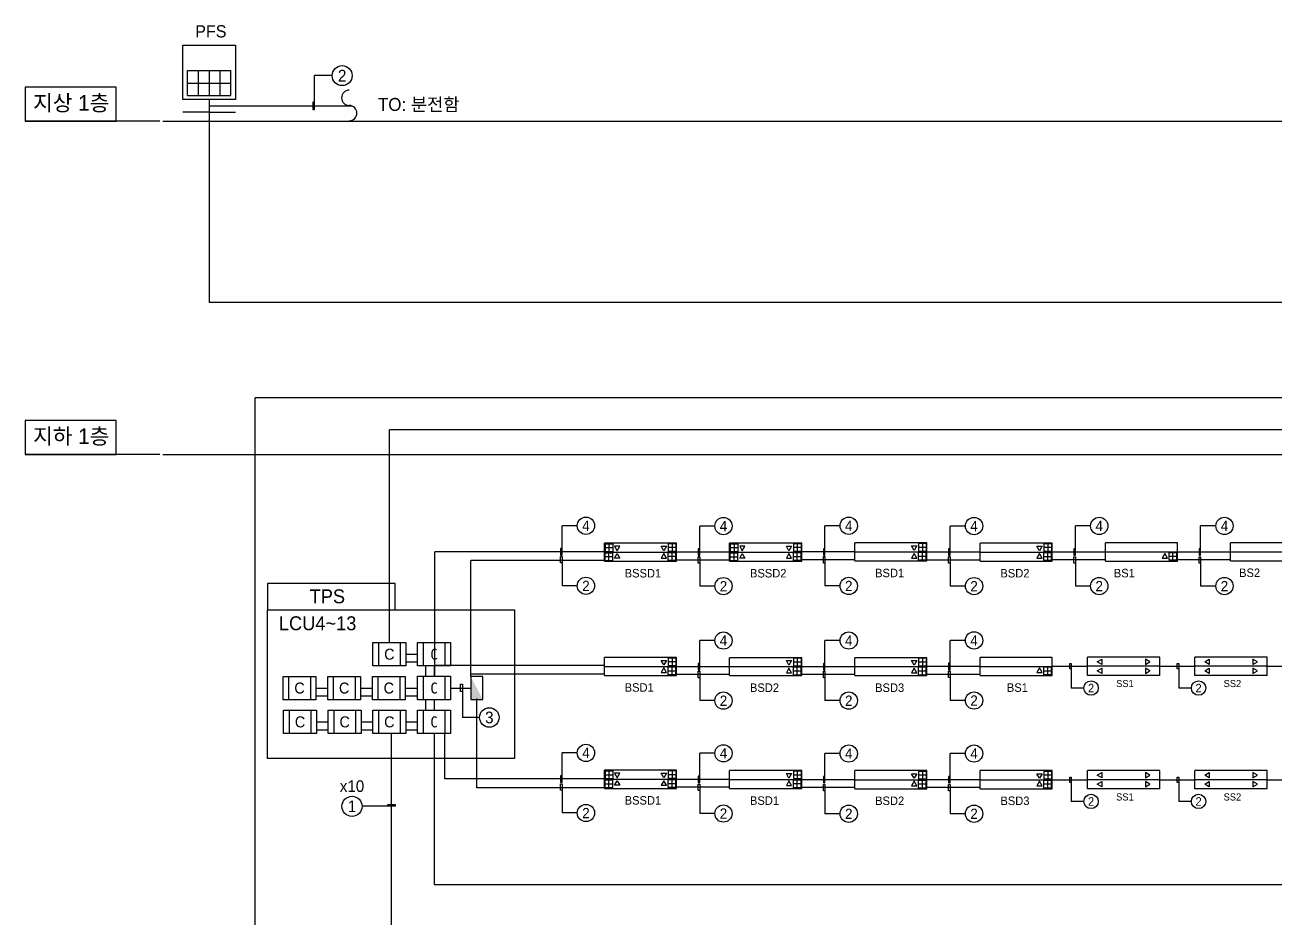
# Model space of a CAD drawing. Header units: millimetres. Extents: x 30232679 to 30326002, y -948068 to -920528.
# Drawn here: x 30232679 to 30244502, y -928978 to -920528 of the extents above; entities that cross this region are included whole.
import ezdxf
from ezdxf.enums import TextEntityAlignment as Align

# ---------------------------------------------------------------- set-up
doc = ezdxf.new("R2010")
doc.units = ezdxf.units.MM
doc.header["$LTSCALE"] = 600
doc.header["$MEASUREMENT"] = 0
doc.linetypes.add('DASHED', pattern=[0.75, 0.5, -0.25])
doc.layers.get('0').update_dxf_attribs({"linetype": 'CONTINUOUS'})
for name, color, linetype in [('E-SYM', 2, 'CONTINUOUS'), ('Parking-D', 1, 'CONTINUOUS'), ('Parking-T', 7, 'CONTINUOUS'), ('ROOM', 7, 'CONTINUOUS'), ('유도관제-TEXT', 7, 'CONTINUOUS'), ('유도관제-ZONE', 2, 'DASHED'), ('유도관제-구역제어장치', 2, 'CONTINUOUS'), ('유도관제-블럭유도등', 2, 'CONTINUOUS'), ('유도관제-통신', 6, 'CONTINUOUS'), ('유도등', 40, 'CONTINUOUS'), ('주차유도-T', 7, 'CONTINUOUS')]:
    doc.layers.add(name, color=color, linetype=linetype)
doc.styles.add('GHS', font='DotumChe.ttf')
doc.styles.add('돋움', font='Dotum.ttf')

# ---------------------------------------------------------------- blocks, each defined once
blk = doc.blocks.new('150-19')
at = {"layer": 'E-SYM'}
blk.add_lwpolyline([(-375, -225), (375, -225), (375, 165), (-375, 165)], close=True, dxfattribs=at)
blk.add_solid([(-375, -225), (375, -225), (375, 165), (375, -225)], dxfattribs=at)
blk = doc.blocks.new('구역제어장치')
at = {"layer": '유도관제-구역제어장치'}
for p, q in [((-297, 423), (297, 423)), ((-297, 0), (-297, 423)), ((-198, 423), (-198, 0)), ((198, 423), (198, 0)), ((297, 423), (297, 0)), ((297, 0), (-297, 0))]:
    blk.add_line(p, q, dxfattribs=at)
at = {"layer": '유도관제-구역제어장치', "style": 'GHS'}
blk.add_text('C', height=200, dxfattribs=at).set_placement((0, 211), align=Align.MIDDLE_CENTER)
blk = doc.blocks.new('A$C30E346DD')
at = {"layer": '유도등', "ltscale": 0.1}
for p, q in [((197, 701), (197, 1760)), ((197, 1760), (197, 1760)), ((197, 1760), (2042, 1760)), ((197, 1760), (1120, 1760)), ((658, 1760), (658, 701)), ((1120, 1760), (1120, 701)), ((1581, 1760), (1581, 701)), ((2042, 701), (2042, 1760)), ((197, 1230), (2042, 1230)), ((197, 701), (2042, 701)), ((1123, 0), (0, 0)), ((1123, 528), (1123, 0)), ((1123, 0), (2245, 0))]:
    blk.add_line(p, q, dxfattribs=at)
blk.add_lwpolyline([(0, 2839), (2245, 2839), (2245, 528), (0, 528)], close=True, dxfattribs=at)

msp = doc.modelspace()

# ---------------------------------------------------------------- linework, layer by layer
for p, q in [((30234418, -921292), (30235766, -921292)), ((30236893, -926686), (30236893, -925591)), ((30238154, -925591), (30236893, -925591)), ((30239338, -925585), (30238836, -925585)), ((30240521, -925582), (30240020, -925582)), ((30241705, -925585), (30241203, -925585)), ((30242889, -925584), (30242387, -925584)), ((30244072, -925584), (30243571, -925584)), ((30238154, -926665), (30236893, -926665)), ((30239338, -926667), (30238836, -926667)), ((30240521, -926667), (30240020, -926667)), ((30241705, -926666), (30241203, -926666)), ((30236699, -926795), (30236892, -926795)), ((30236949, -927738), (30236949, -926894)), ((30238154, -927738), (30236949, -927738)), ((30239338, -927733), (30238836, -927733)), ((30240521, -927735), (30240020, -927735)), ((30241705, -927735), (30241203, -927735))]:
    msp.add_line(p, q)
at = {"color": 8}
for p, q in [((30233981, -921436), (30268155, -921436)), ((30233981, -924587), (30268155, -924587))]:
    msp.add_line(p, q, dxfattribs=at)
at = {"color": 6}
for p, q in [((30236277, -926475), (30236389, -926475)), ((30236389, -926552), (30236277, -926552)), ((30236466, -926685), (30236466, -926585)), ((30236544, -926585), (30236544, -926685)), ((30235428, -926795), (30235541, -926795)), ((30235850, -926795), (30235963, -926795)), ((30236272, -926795), (30236385, -926795)), ((30235541, -926873), (30235428, -926873)), ((30235963, -926873), (30235850, -926873)), ((30236385, -926873), (30236272, -926873)), ((30236466, -927005), (30236466, -926905)), ((30236544, -926905), (30236544, -927005)), ((30235433, -927115), (30235545, -927115)), ((30235855, -927115), (30235967, -927115)), ((30236277, -927115), (30236389, -927115)), ((30235545, -927193), (30235433, -927193)), ((30235967, -927193), (30235855, -927193)), ((30236389, -927193), (30236277, -927193))]:
    msp.add_line(p, q, dxfattribs=at)
msp.add_lwpolyline([(30242387, -926589), (30242721, -926589)])
at = {"elevation": 0}
for points in [[(30243403, -926589), (30243736, -926589)], [(30244418, -926589), (30244752, -926589)], [(30242387, -927662), (30242721, -927662)], [(30243403, -927662), (30243736, -927662)], [(30244418, -927662), (30244752, -927662)]]:
    msp.add_lwpolyline(points, dxfattribs=at)
for centre, start, end in [((30235743, -921216), 90, 270), ((30235743, -921361), 270, 90)]:
    msp.add_arc(centre, 72.4, start, end)
at = {"layer": 'Parking-D'}
for p in [(30235415, -921257), (30235581, -921007)]:
    msp.add_line(p, (30235415, -921007), dxfattribs=at)
msp.add_lwpolyline([(30235415, -921328), (30235415, -921257), (30235398, -921257), (30235398, -921328)], close=True, dxfattribs=at)
msp.add_circle((30235676, -921007), 94.6, dxfattribs=at)
at = {"layer": 'Parking-T'}
for p, q in [((30233539, -921117), (30232679, -921117)), ((30232679, -921117), (30232679, -921436)), ((30233539, -921436), (30233539, -921117)), ((30233953, -921436), (30232679, -921436)), ((30232679, -921436), (30233539, -921436)), ((30233539, -924267), (30232679, -924267)), ((30232679, -924267), (30232679, -924587)), ((30233539, -924587), (30233539, -924267)), ((30233953, -924587), (30232679, -924587)), ((30232679, -924587), (30233539, -924587))]:
    msp.add_line(p, q, dxfattribs=at)
at = {"layer": 'ROOM', "color": 3}
for points in [[(30238836, -925508), (30239338, -925508)], [(30240020, -925506), (30240521, -925506)], [(30241203, -925508), (30241705, -925508)], [(30242387, -925507), (30242889, -925507)], [(30243571, -925507), (30244072, -925507)], [(30238836, -926590), (30239338, -926590)], [(30240020, -926590), (30240521, -926590)], [(30241203, -926589), (30241705, -926589)], [(30238836, -927657), (30239338, -927657)], [(30240020, -927659), (30240521, -927659)], [(30241203, -927659), (30241705, -927659)]]:
    msp.add_lwpolyline(points, dxfattribs=at)
at = {"layer": '유도관제-TEXT', "color": 1}
for p, q in [((30237755, -925477), (30237755, -925261)), ((30237899, -925261), (30237755, -925261)), ((30239055, -925480), (30239055, -925264)), ((30239199, -925264), (30239055, -925264)), ((30240239, -925478), (30240239, -925261)), ((30240382, -925261), (30240239, -925261)), ((30241422, -925480), (30241422, -925264)), ((30241566, -925264), (30241422, -925264)), ((30242606, -925479), (30242606, -925263)), ((30242749, -925263), (30242606, -925263)), ((30243789, -925479), (30243789, -925263)), ((30243933, -925263), (30243789, -925263)), ((30237755, -925613), (30237755, -925829)), ((30239055, -925616), (30239055, -925832)), ((30240239, -925614), (30240239, -925830)), ((30241422, -925616), (30241422, -925832)), ((30242606, -925615), (30242606, -925831)), ((30243789, -925615), (30243789, -925831)), ((30237899, -925829), (30237755, -925829)), ((30239199, -925832), (30239055, -925832)), ((30240382, -925830), (30240239, -925830)), ((30241566, -925832), (30241422, -925832)), ((30242749, -925831), (30242606, -925831)), ((30243933, -925831), (30243789, -925831)), ((30239055, -926562), (30239055, -926346)), ((30239199, -926346), (30239055, -926346)), ((30240239, -926562), (30240239, -926346)), ((30240382, -926346), (30240239, -926346)), ((30241422, -926561), (30241422, -926345)), ((30241566, -926345), (30241422, -926345)), ((30242566, -926615), (30242566, -926795)), ((30243582, -926615), (30243582, -926795)), ((30239055, -926698), (30239055, -926914)), ((30240239, -926698), (30240239, -926914)), ((30241422, -926697), (30241422, -926913)), ((30242686, -926795), (30242566, -926795)), ((30243701, -926795), (30243582, -926795)), ((30236812, -926829), (30236812, -927073)), ((30239199, -926914), (30239055, -926914)), ((30240382, -926914), (30240239, -926914)), ((30241566, -926913), (30241422, -926913)), ((30236974, -927073), (30236812, -927073)), ((30237755, -927624), (30237755, -927408)), ((30237899, -927408), (30237755, -927408)), ((30239055, -927628), (30239055, -927412)), ((30239199, -927412), (30239055, -927412)), ((30240239, -927630), (30240239, -927414)), ((30240382, -927414), (30240239, -927414)), ((30241422, -927630), (30241422, -927414)), ((30241566, -927414), (30241422, -927414)), ((30242566, -927687), (30242566, -927867)), ((30243582, -927687), (30243582, -927867)), ((30237755, -927760), (30237755, -927976)), ((30239055, -927765), (30239055, -927981)), ((30240239, -927767), (30240239, -927983)), ((30241422, -927767), (30241422, -927983)), ((30242686, -927867), (30242566, -927867)), ((30243701, -927867), (30243582, -927867)), ((30236108, -927913), (30235865, -927913)), ((30237899, -927976), (30237755, -927976)), ((30239199, -927981), (30239055, -927981)), ((30240382, -927983), (30240239, -927983)), ((30241566, -927983), (30241422, -927983))]:
    msp.add_line(p, q, dxfattribs=at)
for points in [[(30237755, -925538), (30237755, -925477), (30237740, -925477), (30237740, -925538)], [(30239055, -925541), (30239055, -925480), (30239040, -925480), (30239040, -925541)], [(30240239, -925539), (30240239, -925478), (30240224, -925478), (30240224, -925539)], [(30241422, -925541), (30241422, -925480), (30241407, -925480), (30241407, -925541)], [(30242606, -925540), (30242606, -925479), (30242591, -925479), (30242591, -925540)], [(30243789, -925540), (30243789, -925479), (30243775, -925479), (30243775, -925540)], [(30237755, -925552), (30237755, -925613), (30237740, -925613), (30237740, -925552)], [(30239055, -925555), (30239055, -925616), (30239040, -925616), (30239040, -925555)], [(30240239, -925553), (30240239, -925614), (30240224, -925614), (30240224, -925553)], [(30241422, -925555), (30241422, -925616), (30241407, -925616), (30241407, -925555)], [(30242606, -925554), (30242606, -925615), (30242591, -925615), (30242591, -925554)], [(30243789, -925554), (30243789, -925615), (30243775, -925615), (30243775, -925554)], [(30239055, -926623), (30239055, -926562), (30239040, -926562), (30239040, -926623)], [(30240239, -926623), (30240239, -926562), (30240224, -926562), (30240224, -926623)], [(30241422, -926622), (30241422, -926561), (30241407, -926561), (30241407, -926622)], [(30242566, -926564), (30242566, -926615), (30242554, -926615), (30242554, -926564)], [(30239055, -926637), (30239055, -926698), (30239040, -926698), (30239040, -926637)], [(30240239, -926637), (30240239, -926698), (30240224, -926698), (30240224, -926637)], [(30241422, -926636), (30241422, -926697), (30241407, -926697), (30241407, -926636)], [(30236812, -926760), (30236812, -926829), (30236795, -926829), (30236795, -926760)], [(30237755, -927685), (30237755, -927624), (30237740, -927624), (30237740, -927685)], [(30239055, -927689), (30239055, -927628), (30239040, -927628), (30239040, -927689)], [(30240239, -927692), (30240239, -927630), (30240224, -927630), (30240224, -927692)], [(30241422, -927692), (30241422, -927630), (30241407, -927630), (30241407, -927692)], [(30237755, -927699), (30237755, -927760), (30237740, -927760), (30237740, -927699)], [(30239055, -927704), (30239055, -927765), (30239040, -927765), (30239040, -927704)], [(30240239, -927706), (30240239, -927767), (30240224, -927767), (30240224, -927706)], [(30241422, -927706), (30241422, -927767), (30241407, -927767), (30241407, -927706)], [(30236178, -927913), (30236108, -927913), (30236108, -927896), (30236178, -927896)]]:
    msp.add_lwpolyline(points, close=True, dxfattribs=at)
at = {"layer": '유도관제-TEXT', "color": 1, "elevation": 0}
for points in [[(30243582, -926564), (30243582, -926615), (30243569, -926615), (30243569, -926564)], [(30242566, -927636), (30242566, -927687), (30242554, -927687), (30242554, -927636)], [(30243582, -927636), (30243582, -927687), (30243569, -927687), (30243569, -927636)]]:
    msp.add_lwpolyline(points, close=True, dxfattribs=at)
at = {"layer": '유도관제-TEXT', "color": 1}
for centre, radius in [((30237980, -925261), 81.7), ((30239280, -925264), 81.7), ((30240464, -925261), 81.7), ((30241648, -925264), 81.7), ((30242831, -925263), 81.7), ((30244015, -925263), 81.7), ((30237980, -925829), 81.7), ((30239280, -925832), 81.7), ((30240464, -925830), 81.7), ((30241648, -925832), 81.7), ((30242831, -925831), 81.7), ((30244015, -925831), 81.7), ((30239280, -926346), 81.7), ((30240464, -926346), 81.7), ((30241648, -926345), 81.7), ((30242754, -926795), 68.1), ((30243770, -926795), 68.1), ((30239280, -926914), 81.7), ((30240464, -926914), 81.7), ((30241648, -926913), 81.7), ((30237067, -927073), 92.2), ((30237980, -927408), 81.7), ((30239280, -927412), 81.7), ((30240464, -927414), 81.7), ((30241648, -927414), 81.7), ((30235769, -927913), 95.4), ((30242754, -927867), 68.1), ((30243770, -927867), 68.1), ((30237980, -927976), 81.7), ((30239280, -927981), 81.7), ((30240464, -927983), 81.7), ((30241648, -927983), 81.7)]:
    msp.add_circle(centre, radius, dxfattribs=at)
at = {"layer": '유도관제-ZONE', "color": 3, "linetype": 'ByBlock'}
for p, q in [((30234971, -926055), (30237306, -926055)), ((30234971, -927460), (30234971, -926055)), ((30237306, -926055), (30237306, -927460)), ((30237306, -927460), (30234971, -927460))]:
    msp.add_line(p, q, dxfattribs=at)
msp.add_lwpolyline([(30234971, -926055), (30236178, -926055), (30236178, -925808), (30234971, -925808)], close=True, dxfattribs=at)
at = {"layer": '유도관제-구역제어장치'}
for p, q in [((30235967, -926364), (30236277, -926364)), ((30235967, -926585), (30235967, -926364)), ((30236019, -926364), (30236019, -926585)), ((30236225, -926364), (30236225, -926585)), ((30236277, -926364), (30236277, -926585)), ((30235119, -926685), (30235428, -926685)), ((30235119, -926905), (30235119, -926685)), ((30235170, -926685), (30235170, -926905)), ((30235377, -926685), (30235377, -926905)), ((30235428, -926685), (30235428, -926905)), ((30235541, -926685), (30235850, -926685)), ((30235541, -926905), (30235541, -926685)), ((30235592, -926685), (30235592, -926905)), ((30235799, -926685), (30235799, -926905)), ((30235850, -926685), (30235850, -926905)), ((30235963, -926685), (30236272, -926685)), ((30235963, -926905), (30235963, -926685)), ((30236277, -926585), (30235967, -926585)), ((30236014, -926685), (30236014, -926905)), ((30236221, -926685), (30236221, -926905)), ((30236272, -926685), (30236272, -926905)), ((30235428, -926905), (30235119, -926905)), ((30235850, -926905), (30235541, -926905)), ((30236272, -926905), (30235963, -926905)), ((30235123, -927005), (30235433, -927005)), ((30235123, -927225), (30235123, -927005)), ((30235175, -927005), (30235175, -927225)), ((30235381, -927005), (30235381, -927225)), ((30235433, -927005), (30235433, -927225)), ((30235545, -927005), (30235855, -927005)), ((30235545, -927225), (30235545, -927005)), ((30235597, -927005), (30235597, -927225)), ((30235803, -927005), (30235803, -927225)), ((30235855, -927005), (30235855, -927225)), ((30235967, -927005), (30236277, -927005)), ((30235967, -927225), (30235967, -927005)), ((30236019, -927005), (30236019, -927225)), ((30236225, -927005), (30236225, -927225)), ((30236277, -927005), (30236277, -927225)), ((30235433, -927225), (30235123, -927225)), ((30235855, -927225), (30235545, -927225)), ((30236277, -927225), (30235967, -927225))]:
    msp.add_line(p, q, dxfattribs=at)
at = {"layer": '유도관제-블럭유도등', "color": 4}
for p, q in [((30238836, -925425), (30238154, -925425)), ((30238154, -925510), (30238154, -925425)), ((30238154, -925596), (30238154, -925510)), ((30238154, -925510), (30238836, -925510)), ((30238161, -925431), (30238161, -925504)), ((30238161, -925431), (30238233, -925431)), ((30238161, -925468), (30238233, -925468)), ((30238161, -925504), (30238233, -925504)), ((30238197, -925431), (30238197, -925504)), ((30238233, -925431), (30238233, -925504)), ((30238250, -925453), (30238275, -925497)), ((30238300, -925453), (30238250, -925453)), ((30238275, -925497), (30238300, -925453)), ((30238691, -925453), (30238741, -925453)), ((30238716, -925497), (30238691, -925453)), ((30238741, -925453), (30238716, -925497)), ((30238830, -925431), (30238757, -925431)), ((30238757, -925431), (30238757, -925504)), ((30238830, -925468), (30238757, -925468)), ((30238830, -925504), (30238757, -925504)), ((30238794, -925431), (30238794, -925504)), ((30238830, -925431), (30238830, -925504)), ((30238836, -925510), (30238836, -925425)), ((30238836, -925596), (30238836, -925510)), ((30240020, -925426), (30239338, -925426)), ((30239338, -925511), (30239338, -925426)), ((30239338, -925596), (30239338, -925511)), ((30239338, -925511), (30240020, -925511)), ((30239344, -925432), (30239344, -925505)), ((30239344, -925432), (30239417, -925432)), ((30239344, -925468), (30239417, -925468)), ((30239344, -925505), (30239417, -925505)), ((30239380, -925432), (30239380, -925505)), ((30239417, -925432), (30239417, -925505)), ((30239433, -925454), (30239458, -925497)), ((30239483, -925454), (30239433, -925454)), ((30239458, -925497), (30239483, -925454)), ((30239875, -925454), (30239924, -925454)), ((30239899, -925497), (30239875, -925454)), ((30239924, -925454), (30239899, -925497)), ((30240014, -925432), (30239941, -925432)), ((30239941, -925432), (30239941, -925505)), ((30240014, -925468), (30239941, -925468)), ((30240014, -925505), (30239941, -925505)), ((30239977, -925432), (30239977, -925505)), ((30240014, -925432), (30240014, -925505)), ((30240020, -925511), (30240020, -925426)), ((30240020, -925596), (30240020, -925511)), ((30241203, -925424), (30240521, -925424)), ((30240521, -925509), (30240521, -925424)), ((30240521, -925594), (30240521, -925509)), ((30240521, -925509), (30241203, -925509)), ((30241058, -925452), (30241108, -925452)), ((30241083, -925495), (30241058, -925452)), ((30241108, -925452), (30241083, -925495)), ((30241197, -925430), (30241124, -925430)), ((30241124, -925430), (30241124, -925503)), ((30241197, -925466), (30241124, -925466)), ((30241197, -925503), (30241124, -925503)), ((30241161, -925430), (30241161, -925503)), ((30241197, -925430), (30241197, -925503)), ((30241203, -925509), (30241203, -925424)), ((30241203, -925594), (30241203, -925509)), ((30242387, -925426), (30241705, -925426)), ((30241705, -925511), (30241705, -925426)), ((30241705, -925596), (30241705, -925511)), ((30241705, -925511), (30242387, -925511)), ((30242242, -925454), (30242292, -925454)), ((30242267, -925497), (30242242, -925454)), ((30242292, -925454), (30242267, -925497)), ((30242381, -925432), (30242308, -925432)), ((30242308, -925432), (30242308, -925505)), ((30242381, -925468), (30242308, -925468)), ((30242381, -925505), (30242308, -925505)), ((30242344, -925432), (30242344, -925505)), ((30242381, -925432), (30242381, -925505)), ((30242387, -925511), (30242387, -925426)), ((30242387, -925596), (30242387, -925511)), ((30243571, -925424), (30242889, -925424)), ((30242889, -925509), (30242889, -925424)), ((30242889, -925595), (30242889, -925509)), ((30242889, -925509), (30243571, -925509)), ((30243571, -925509), (30243571, -925424)), ((30243571, -925595), (30243571, -925509)), ((30244754, -925422), (30244072, -925422)), ((30244072, -925507), (30244072, -925422)), ((30244072, -925592), (30244072, -925507)), ((30244072, -925507), (30244754, -925507)), ((30238154, -925596), (30238836, -925596)), ((30238161, -925589), (30238161, -925517)), ((30238161, -925517), (30238233, -925517)), ((30238161, -925553), (30238233, -925553)), ((30238161, -925589), (30238233, -925589)), ((30238197, -925589), (30238197, -925517)), ((30238233, -925589), (30238233, -925517)), ((30238250, -925567), (30238275, -925524)), ((30238300, -925567), (30238250, -925567)), ((30238275, -925524), (30238300, -925567)), ((30238716, -925524), (30238691, -925567)), ((30238691, -925567), (30238741, -925567)), ((30238741, -925567), (30238716, -925524)), ((30238830, -925517), (30238757, -925517)), ((30238757, -925589), (30238757, -925517)), ((30238830, -925553), (30238757, -925553)), ((30238830, -925589), (30238757, -925589)), ((30238794, -925589), (30238794, -925517)), ((30238830, -925589), (30238830, -925517)), ((30239338, -925596), (30240020, -925596)), ((30239344, -925590), (30239344, -925517)), ((30239344, -925517), (30239417, -925517)), ((30239344, -925554), (30239417, -925554)), ((30239344, -925590), (30239417, -925590)), ((30239380, -925590), (30239380, -925517)), ((30239417, -925590), (30239417, -925517)), ((30239433, -925568), (30239458, -925525)), ((30239483, -925568), (30239433, -925568)), ((30239458, -925525), (30239483, -925568)), ((30239899, -925525), (30239875, -925568)), ((30239875, -925568), (30239924, -925568)), ((30239924, -925568), (30239899, -925525)), ((30240014, -925517), (30239941, -925517)), ((30239941, -925590), (30239941, -925517)), ((30240014, -925554), (30239941, -925554)), ((30240014, -925590), (30239941, -925590)), ((30239977, -925590), (30239977, -925517)), ((30240014, -925590), (30240014, -925517)), ((30240521, -925594), (30241203, -925594)), ((30241083, -925523), (30241058, -925566)), ((30241058, -925566), (30241108, -925566)), ((30241108, -925566), (30241083, -925523)), ((30241197, -925515), (30241124, -925515)), ((30241124, -925588), (30241124, -925515)), ((30241197, -925551), (30241124, -925551)), ((30241197, -925588), (30241124, -925588)), ((30241161, -925588), (30241161, -925515)), ((30241197, -925588), (30241197, -925515)), ((30241705, -925596), (30242387, -925596)), ((30242267, -925525), (30242242, -925568)), ((30242242, -925568), (30242292, -925568)), ((30242292, -925568), (30242267, -925525)), ((30242381, -925517), (30242308, -925517)), ((30242308, -925590), (30242308, -925517)), ((30242381, -925554), (30242308, -925554)), ((30242381, -925590), (30242308, -925590)), ((30242344, -925590), (30242344, -925517)), ((30242381, -925590), (30242381, -925517)), ((30242889, -925595), (30243571, -925595)), ((30243450, -925523), (30243425, -925566)), ((30243425, -925566), (30243475, -925566)), ((30243475, -925566), (30243450, -925523)), ((30243564, -925516), (30243492, -925516)), ((30243492, -925588), (30243492, -925516)), ((30243564, -925552), (30243492, -925552)), ((30243564, -925588), (30243492, -925588)), ((30243528, -925588), (30243528, -925516)), ((30243564, -925588), (30243564, -925516)), ((30244072, -925592), (30244754, -925592)), ((30238836, -926506), (30238154, -926506)), ((30238154, -926591), (30238154, -926506)), ((30238691, -926534), (30238741, -926534)), ((30238716, -926577), (30238691, -926534)), ((30238741, -926534), (30238716, -926577)), ((30238830, -926512), (30238757, -926512)), ((30238757, -926512), (30238757, -926585)), ((30238830, -926548), (30238757, -926548)), ((30238794, -926512), (30238794, -926585)), ((30238830, -926512), (30238830, -926585)), ((30238836, -926591), (30238836, -926506)), ((30240020, -926508), (30239338, -926508)), ((30239338, -926593), (30239338, -926508)), ((30239875, -926536), (30239924, -926536)), ((30239899, -926579), (30239875, -926536)), ((30239924, -926536), (30239899, -926579)), ((30240014, -926514), (30239941, -926514)), ((30239941, -926514), (30239941, -926587)), ((30240014, -926551), (30239941, -926551)), ((30239977, -926514), (30239977, -926587)), ((30240014, -926514), (30240014, -926587)), ((30240020, -926593), (30240020, -926508)), ((30241203, -926508), (30240521, -926508)), ((30240521, -926593), (30240521, -926508)), ((30241058, -926536), (30241108, -926536)), ((30241083, -926579), (30241058, -926536)), ((30241108, -926536), (30241083, -926579)), ((30241197, -926514), (30241124, -926514)), ((30241124, -926514), (30241124, -926587)), ((30241197, -926551), (30241124, -926551)), ((30241161, -926514), (30241161, -926587)), ((30241197, -926514), (30241197, -926587)), ((30241203, -926593), (30241203, -926508)), ((30242387, -926506), (30241705, -926506)), ((30241705, -926591), (30241705, -926506)), ((30242387, -926591), (30242387, -926506)), ((30242721, -926589), (30242721, -926504)), ((30243403, -926504), (30242721, -926504)), ((30243403, -926589), (30243403, -926504)), ((30243736, -926589), (30243736, -926504)), ((30244418, -926504), (30243736, -926504)), ((30244418, -926589), (30244418, -926504)), ((30238154, -926676), (30238154, -926591)), ((30238154, -926591), (30238836, -926591)), ((30238154, -926676), (30238836, -926676)), ((30238716, -926605), (30238691, -926648)), ((30238691, -926648), (30238741, -926648)), ((30238741, -926648), (30238716, -926605)), ((30238830, -926585), (30238757, -926585)), ((30238830, -926597), (30238757, -926597)), ((30238757, -926670), (30238757, -926597)), ((30238830, -926634), (30238757, -926634)), ((30238830, -926670), (30238757, -926670)), ((30238794, -926670), (30238794, -926597)), ((30238830, -926670), (30238830, -926597)), ((30238836, -926676), (30238836, -926591)), ((30239338, -926678), (30239338, -926593)), ((30239338, -926593), (30240020, -926593)), ((30239338, -926678), (30240020, -926678)), ((30239899, -926607), (30239875, -926650)), ((30239875, -926650), (30239924, -926650)), ((30239924, -926650), (30239899, -926607)), ((30240014, -926587), (30239941, -926587)), ((30240014, -926599), (30239941, -926599)), ((30239941, -926672), (30239941, -926599)), ((30240014, -926636), (30239941, -926636)), ((30240014, -926672), (30239941, -926672)), ((30239977, -926672), (30239977, -926599)), ((30240014, -926672), (30240014, -926599)), ((30240020, -926678), (30240020, -926593)), ((30240521, -926678), (30240521, -926593)), ((30240521, -926593), (30241203, -926593)), ((30240521, -926678), (30241203, -926678)), ((30241083, -926607), (30241058, -926650)), ((30241058, -926650), (30241108, -926650)), ((30241108, -926650), (30241083, -926607)), ((30241197, -926587), (30241124, -926587)), ((30241197, -926599), (30241124, -926599)), ((30241124, -926672), (30241124, -926599)), ((30241197, -926636), (30241124, -926636)), ((30241197, -926672), (30241124, -926672)), ((30241161, -926672), (30241161, -926599)), ((30241197, -926672), (30241197, -926599)), ((30241203, -926678), (30241203, -926593)), ((30241705, -926677), (30241705, -926591)), ((30241705, -926591), (30242387, -926591)), ((30241705, -926677), (30242387, -926677)), ((30242267, -926605), (30242242, -926648)), ((30242242, -926648), (30242292, -926648)), ((30242292, -926648), (30242267, -926605)), ((30242381, -926598), (30242308, -926598)), ((30242308, -926670), (30242308, -926598)), ((30242381, -926634), (30242308, -926634)), ((30242381, -926670), (30242308, -926670)), ((30242344, -926670), (30242344, -926598)), ((30242381, -926670), (30242381, -926598)), ((30242387, -926677), (30242387, -926591)), ((30242721, -926675), (30242721, -926589)), ((30243403, -926589), (30242721, -926589)), ((30243403, -926675), (30242721, -926675)), ((30243403, -926675), (30243403, -926589)), ((30243736, -926675), (30243736, -926589)), ((30244418, -926589), (30243736, -926589)), ((30244418, -926675), (30243736, -926675)), ((30244418, -926675), (30244418, -926589)), ((30238836, -927572), (30238154, -927572)), ((30238154, -927657), (30238154, -927572)), ((30238161, -927578), (30238161, -927651)), ((30238161, -927578), (30238233, -927578)), ((30238161, -927615), (30238233, -927615)), ((30238197, -927578), (30238197, -927651)), ((30238233, -927578), (30238233, -927651)), ((30238250, -927600), (30238275, -927644)), ((30238300, -927600), (30238250, -927600)), ((30238275, -927644), (30238300, -927600)), ((30238691, -927600), (30238741, -927600)), ((30238716, -927644), (30238691, -927600)), ((30238741, -927600), (30238716, -927644)), ((30238830, -927578), (30238757, -927578)), ((30238757, -927578), (30238757, -927651)), ((30238830, -927615), (30238757, -927615)), ((30238794, -927578), (30238794, -927651)), ((30238830, -927578), (30238830, -927651)), ((30238836, -927657), (30238836, -927572)), ((30240020, -927574), (30239338, -927574)), ((30239338, -927660), (30239338, -927574)), ((30239875, -927603), (30239924, -927603)), ((30239899, -927646), (30239875, -927603)), ((30239924, -927603), (30239899, -927646)), ((30240014, -927581), (30239941, -927581)), ((30239941, -927581), (30239941, -927653)), ((30240014, -927617), (30239941, -927617)), ((30239977, -927581), (30239977, -927653)), ((30240014, -927581), (30240014, -927653)), ((30240020, -927660), (30240020, -927574)), ((30241203, -927576), (30240521, -927576)), ((30240521, -927662), (30240521, -927576)), ((30241058, -927605), (30241108, -927605)), ((30241083, -927648), (30241058, -927605)), ((30241108, -927605), (30241083, -927648)), ((30241197, -927583), (30241124, -927583)), ((30241124, -927583), (30241124, -927655)), ((30241197, -927619), (30241124, -927619)), ((30241161, -927583), (30241161, -927655)), ((30241197, -927583), (30241197, -927655)), ((30241203, -927662), (30241203, -927576)), ((30242387, -927576), (30241705, -927576)), ((30241705, -927662), (30241705, -927576)), ((30242242, -927605), (30242292, -927605)), ((30242267, -927648), (30242242, -927605)), ((30242292, -927605), (30242267, -927648)), ((30242381, -927583), (30242308, -927583)), ((30242308, -927583), (30242308, -927655)), ((30242381, -927619), (30242308, -927619)), ((30242344, -927583), (30242344, -927655)), ((30242381, -927583), (30242381, -927655)), ((30242387, -927662), (30242387, -927576)), ((30242721, -927662), (30242721, -927576)), ((30243403, -927576), (30242721, -927576)), ((30243403, -927662), (30243403, -927576)), ((30243736, -927662), (30243736, -927576)), ((30244418, -927576), (30243736, -927576)), ((30244418, -927662), (30244418, -927576)), ((30238154, -927743), (30238154, -927657)), ((30238154, -927657), (30238836, -927657)), ((30238154, -927743), (30238836, -927743)), ((30238161, -927651), (30238233, -927651)), ((30238161, -927736), (30238161, -927664)), ((30238161, -927664), (30238233, -927664)), ((30238161, -927700), (30238233, -927700)), ((30238161, -927736), (30238233, -927736)), ((30238197, -927736), (30238197, -927664)), ((30238233, -927736), (30238233, -927664)), ((30238250, -927714), (30238275, -927671)), ((30238300, -927714), (30238250, -927714)), ((30238275, -927671), (30238300, -927714)), ((30238716, -927671), (30238691, -927714)), ((30238691, -927714), (30238741, -927714)), ((30238741, -927714), (30238716, -927671)), ((30238830, -927651), (30238757, -927651)), ((30238830, -927664), (30238757, -927664)), ((30238757, -927736), (30238757, -927664)), ((30238830, -927700), (30238757, -927700)), ((30238830, -927736), (30238757, -927736)), ((30238794, -927736), (30238794, -927664)), ((30238830, -927736), (30238830, -927664)), ((30238836, -927743), (30238836, -927657)), ((30239338, -927745), (30239338, -927660)), ((30239338, -927660), (30240020, -927660)), ((30239338, -927745), (30240020, -927745)), ((30239899, -927673), (30239875, -927717)), ((30239875, -927717), (30239924, -927717)), ((30239924, -927717), (30239899, -927673)), ((30240014, -927653), (30239941, -927653)), ((30240014, -927666), (30239941, -927666)), ((30239941, -927739), (30239941, -927666)), ((30240014, -927702), (30239941, -927702)), ((30240014, -927739), (30239941, -927739)), ((30239977, -927739), (30239977, -927666)), ((30240014, -927739), (30240014, -927666)), ((30240020, -927745), (30240020, -927660)), ((30240521, -927747), (30240521, -927662)), ((30240521, -927662), (30241203, -927662)), ((30240521, -927747), (30241203, -927747)), ((30241083, -927676), (30241058, -927719)), ((30241058, -927719), (30241108, -927719)), ((30241108, -927719), (30241083, -927676)), ((30241197, -927655), (30241124, -927655)), ((30241197, -927668), (30241124, -927668)), ((30241124, -927741), (30241124, -927668)), ((30241197, -927704), (30241124, -927704)), ((30241197, -927741), (30241124, -927741)), ((30241161, -927741), (30241161, -927668)), ((30241197, -927741), (30241197, -927668)), ((30241203, -927747), (30241203, -927662)), ((30241705, -927747), (30241705, -927662)), ((30241705, -927662), (30242387, -927662)), ((30241705, -927747), (30242387, -927747)), ((30242267, -927676), (30242242, -927719)), ((30242242, -927719), (30242292, -927719)), ((30242292, -927719), (30242267, -927676)), ((30242381, -927655), (30242308, -927655)), ((30242381, -927668), (30242308, -927668)), ((30242308, -927741), (30242308, -927668)), ((30242381, -927704), (30242308, -927704)), ((30242381, -927741), (30242308, -927741)), ((30242344, -927741), (30242344, -927668)), ((30242381, -927741), (30242381, -927668)), ((30242387, -927747), (30242387, -927662)), ((30242721, -927747), (30242721, -927662)), ((30243403, -927662), (30242721, -927662)), ((30243403, -927747), (30242721, -927747)), ((30243403, -927747), (30243403, -927662)), ((30243736, -927747), (30243736, -927662)), ((30244418, -927662), (30243736, -927662)), ((30244418, -927747), (30243736, -927747)), ((30244418, -927747), (30244418, -927662))]:
    msp.add_line(p, q, dxfattribs=at)
at = {"layer": '유도관제-블럭유도등', "color": 4, "elevation": 0}
for points in [[(30242812, -926547), (30242855, -926522), (30242855, -926572)], [(30243311, -926547), (30243268, -926522), (30243268, -926572)], [(30242812, -926632), (30242855, -926607), (30242855, -926657)], [(30243311, -926632), (30243268, -926607), (30243268, -926657)], [(30243828, -927619), (30243871, -927594), (30243871, -927644)], [(30244327, -927619), (30244284, -927594), (30244284, -927644)], [(30243828, -927704), (30243871, -927679), (30243871, -927729)], [(30244327, -927704), (30244284, -927679), (30244284, -927729)]]:
    msp.add_lwpolyline(points, close=True, dxfattribs=at)
at = {"layer": '유도관제-블럭유도등', "color": 4}
for points in [[(30243828, -926547), (30243871, -926522), (30243871, -926572)], [(30244327, -926547), (30244284, -926522), (30244284, -926572)], [(30243828, -926632), (30243871, -926607), (30243871, -926657)], [(30244327, -926632), (30244284, -926607), (30244284, -926657)], [(30242812, -927619), (30242855, -927594), (30242855, -927644)], [(30243311, -927619), (30243268, -927594), (30243268, -927644)], [(30242812, -927704), (30242855, -927679), (30242855, -927729)], [(30243311, -927704), (30243268, -927679), (30243268, -927729)]]:
    msp.add_lwpolyline(points, close=True, dxfattribs=at)
at = {"layer": '유도관제-통신'}
for p, q in [((30234418, -921351), (30234418, -923151)), ((30253784, -923151), (30234418, -923151)), ((30234854, -940963), (30234854, -924053)), ((30254091, -924053), (30234854, -924053)), ((30254994, -924353), (30236122, -924353)), ((30236122, -926364), (30236122, -924353)), ((30236544, -927225), (30236544, -928653)), ((30236544, -928653), (30255290, -928653))]:
    msp.add_line(p, q, dxfattribs=at)
at = {"layer": '유도관제-통신', "color": 3}
for p, q in [((30236552, -926685), (30236552, -925507)), ((30238154, -925507), (30236552, -925507)), ((30238154, -926581), (30236552, -926581)), ((30236647, -927654), (30236647, -927225)), ((30238154, -927654), (30236647, -927654))]:
    msp.add_line(p, q, dxfattribs=at)
at = {"layer": '유도관제-통신', "color": 6}
msp.add_line((30236143, -936975), (30236143, -927225), dxfattribs=at)

# ---------------------------------------------------------------- block references
at = {"xscale": 0.5216056085191667, "yscale": 0.5216056085191667, "zscale": 0.5216056085191667}
for p in [(30236544, -926585), (30236544, -926905), (30236544, -927225)]:
    msp.add_blockref('구역제어장치', p, dxfattribs=at)
at = {"color": 4, "xscale": 0.2909172889776528, "yscale": 0.2909172889776528, "zscale": 0.2909172889776528, "rotation": 270}
msp.add_blockref('150-19', (30236957, -926795), dxfattribs=at)
at = {"layer": '유도관제-TEXT', "ltscale": 0.1, "xscale": 0.2222847752273083, "yscale": 0.2222847752273083, "zscale": 0.2222847752273083}
msp.add_blockref('A$C30E346DD', (30234169, -921351), dxfattribs=at)

# ---------------------------------------------------------------- texts
at = {"layer": 'Parking-T', "style": '돋움'}
for s, p in [('지상 1층', (30233115, -921263)), ('지하 1층', (30233115, -924413))]:
    msp.add_text(s, height=148.4, dxfattribs=at).set_placement(p, align=Align.MIDDLE)
at = {"layer": '유도관제-TEXT', "color": 7, "style": '돋움'}
for s, height, p in [('PFS', 116.2, (30234287, -920646)), ('BSSD1', 80.5, (30238346, -925750)), ('BSSD2', 80.5, (30239530, -925750)), ('BSD1', 80.5, (30240713, -925748)), ('BSD2', 80.5, (30241897, -925750)), ('BS1', 80.5, (30242969, -925749)), ('BS2', 80.5, (30244153, -925746)), ('BSD1', 80.5, (30238346, -926830)), ('BSD2', 80.5, (30239530, -926832)), ('BSD3', 80.5, (30240713, -926832)), ('BS1', 80.5, (30241958, -926831)), ('SS1', 67.1, (30242991, -926786)), ('SS2', 67.1, (30244007, -926786)), ('BSSD1', 80.5, (30238346, -927897)), ('BSD1', 80.5, (30239530, -927899)), ('BSD2', 80.5, (30240713, -927901)), ('BSD3', 80.5, (30241897, -927901)), ('SS1', 67.1, (30242991, -927858)), ('SS2', 67.1, (30244007, -927858))]:
    msp.add_text(s, height=height, dxfattribs=at).set_placement(p)
at = {"layer": '유도관제-TEXT', "style": '돋움'}
for s, height, p in [('4', 97.1, (30237980, -925261)), ('4', 97.1, (30239280, -925264)), ('4', 97.1, (30240464, -925261)), ('4', 97.1, (30241648, -925264)), ('4', 97.1, (30242831, -925263)), ('4', 97.1, (30244015, -925263)), ('TPS', 131.6, (30235536, -925928)), ('2', 97.1, (30237980, -925829)), ('2', 97.1, (30239280, -925832)), ('2', 97.1, (30240464, -925830)), ('2', 97.1, (30241648, -925832)), ('2', 97.1, (30242831, -925831)), ('2', 97.1, (30244015, -925831)), ('LCU4~13', 131.6, (30235444, -926183)), ('4', 97.1, (30239280, -926346)), ('4', 97.1, (30240464, -926346)), ('4', 97.1, (30241648, -926345)), ('2', 81, (30242754, -926795)), ('2', 81, (30243770, -926795)), ('2', 97.1, (30239280, -926914)), ('2', 97.1, (30240464, -926914)), ('2', 97.1, (30241648, -926913)), ('3', 110, (30237067, -927073)), ('4', 97.1, (30237980, -927408)), ('4', 97.1, (30239280, -927412)), ('4', 97.1, (30240464, -927414)), ('4', 97.1, (30241648, -927414)), ('x10', 109.7, (30235769, -927722)), ('1', 110, (30235769, -927913)), ('2', 81, (30242754, -927867)), ('2', 81, (30243770, -927867)), ('2', 97.1, (30237980, -927976)), ('2', 97.1, (30239280, -927981)), ('2', 97.1, (30240464, -927983)), ('2', 97.1, (30241648, -927983))]:
    msp.add_text(s, height=height, dxfattribs=at).set_placement(p, align=Align.MIDDLE)
at = {"layer": '유도관제-구역제어장치', "style": '돋움', "width": 1}
for p in [(30236122, -926475), (30235273, -926795), (30235695, -926795), (30236117, -926795), (30235278, -927115), (30235700, -927115), (30236122, -927115)]:
    msp.add_text('C', height=104, dxfattribs=at).set_placement(p, align=Align.MIDDLE_CENTER)
at = {"layer": '주차유도-T', "style": '돋움'}
msp.add_text('2', height=112, dxfattribs=at).set_placement((30235676, -921007), align=Align.MIDDLE)
at = {"layer": '주차유도-T', "color": 7, "style": '돋움'}
msp.add_text('TO: 분전함', height=122.3, dxfattribs=at).set_placement((30236400, -921276), align=Align.MIDDLE)

doc.saveas('drawing.dxf')
